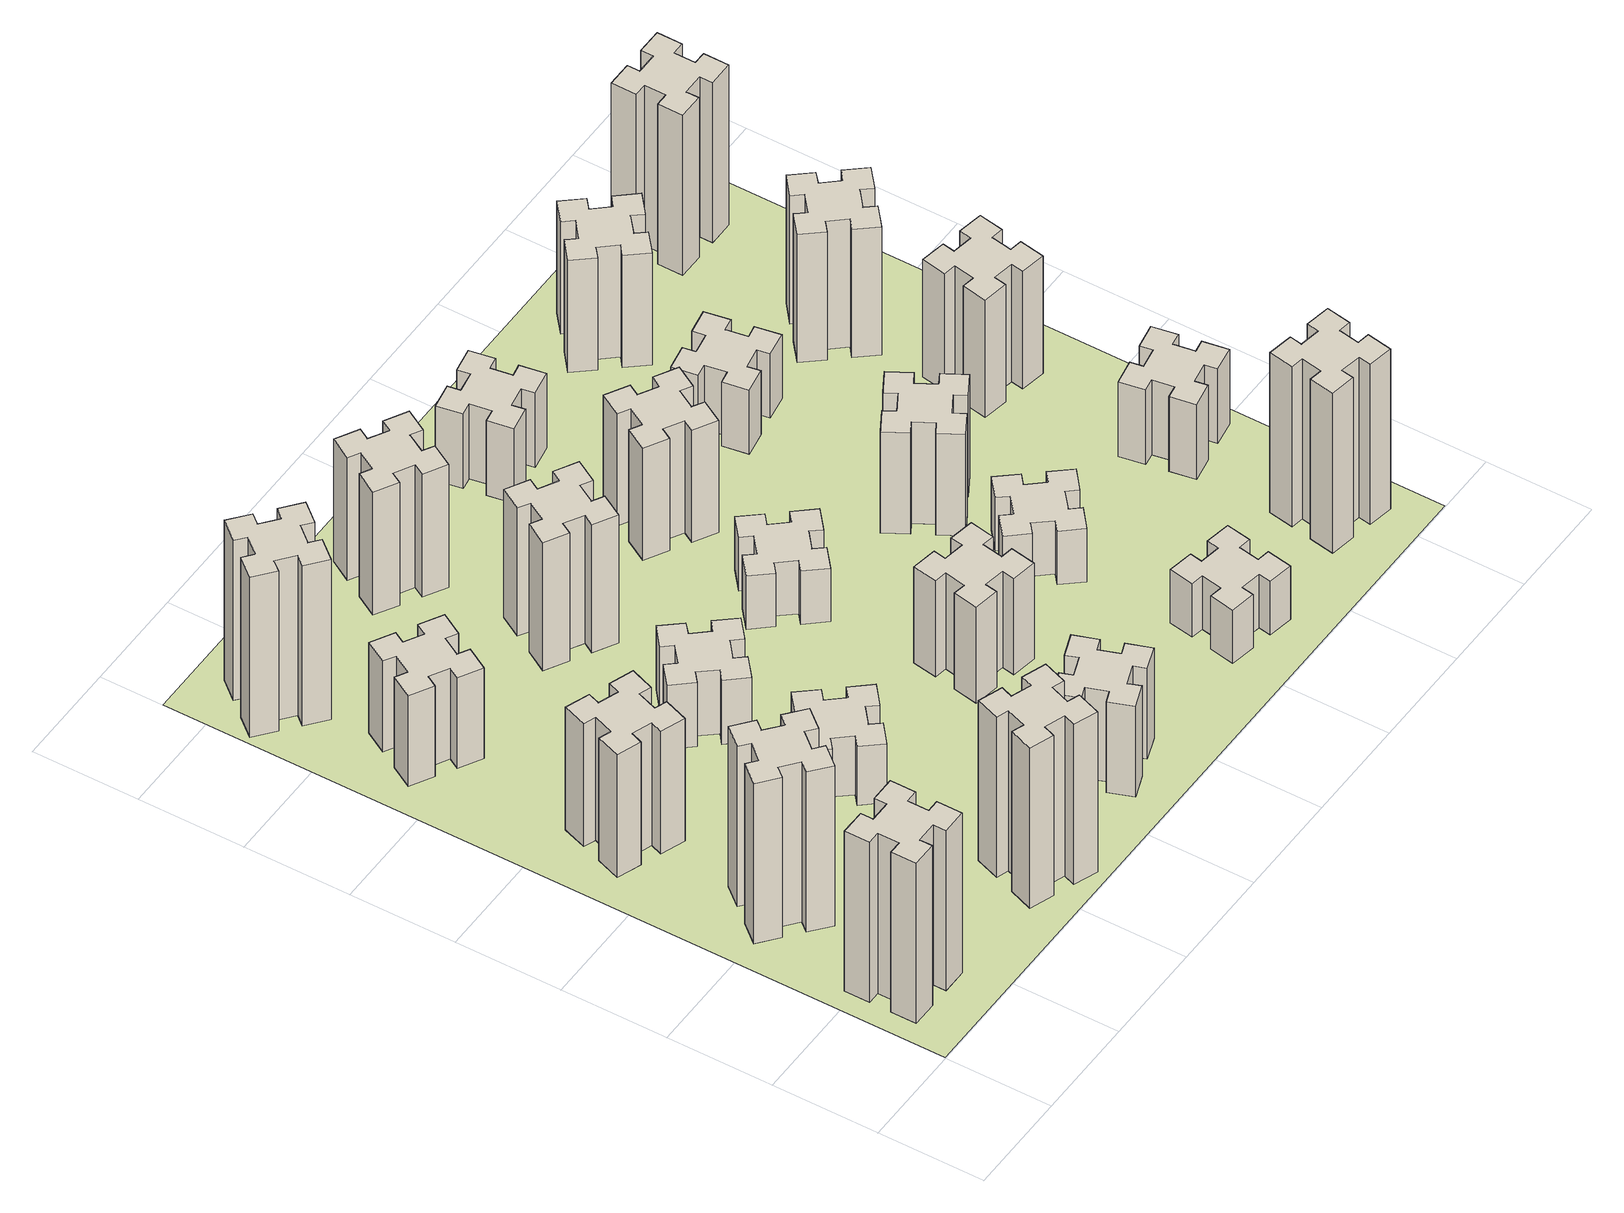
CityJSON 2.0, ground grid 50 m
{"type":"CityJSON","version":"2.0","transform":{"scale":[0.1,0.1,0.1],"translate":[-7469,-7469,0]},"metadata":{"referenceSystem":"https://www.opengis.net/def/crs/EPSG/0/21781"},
"CityObjects":{
"building1":{"type":"Building","attributes":{"class":"1000","function":"1000","usage":"1000","yearOfConstruction":2016,"roofType":"1000","measuredHeight":90,"storeysAboveGround":30,"storeysBelowGround":0},"geometry":[{"type":"Solid","lod":"1","boundaries":[[[[0,1,2,3,4,5,6,7,8,9,10,11,12,13,14,15,16,17,18,19]],[[17,16,20,21]],[[16,15,22,20]],[[15,14,23,22]],[[14,13,24,23]],[[13,12,25,24]],[[12,11,26,25]],[[11,10,27,26]],[[10,9,28,27]],[[9,8,29,28]],[[8,7,30,29]],[[7,6,31,30]],[[6,5,32,31]],[[5,4,33,32]],[[4,3,34,33]],[[3,2,35,34]],[[2,1,36,35]],[[1,0,37,36]],[[0,19,38,37]],[[19,18,39,38]],[[18,17,21,39]],[[24,25,26,27,28,29,30,31,32,33,34,35,36,37,38,39,21,20,22,23]]]]}]},
"building2":{"type":"Building","attributes":{"class":"1000","function":"1000","usage":"1000","yearOfConstruction":2016,"roofType":"1000","measuredHeight":90,"storeysAboveGround":30,"storeysBelowGround":0},"geometry":[{"type":"Solid","lod":"1","boundaries":[[[[40,41,42,43,44,45,46,47,48,49,50,51,52,53,54,55,56,57,58,59]],[[57,56,60,61]],[[56,55,62,60]],[[55,54,63,62]],[[54,53,64,63]],[[53,52,65,64]],[[52,51,66,65]],[[51,50,67,66]],[[50,49,68,67]],[[49,48,69,68]],[[48,47,70,69]],[[47,46,71,70]],[[46,45,72,71]],[[45,44,73,72]],[[44,43,74,73]],[[43,42,75,74]],[[42,41,76,75]],[[41,40,77,76]],[[40,59,78,77]],[[59,58,79,78]],[[58,57,61,79]],[[64,65,66,67,68,69,70,71,72,73,74,75,76,77,78,79,61,60,62,63]]]]}]},
"building3":{"type":"Building","attributes":{"class":"1000","function":"1000","usage":"1000","yearOfConstruction":2016,"roofType":"1000","measuredHeight":69,"storeysAboveGround":30,"storeysBelowGround":0},"geometry":[{"type":"Solid","lod":"1","boundaries":[[[[80,81,82,83,84,85,86,87,88,89,90,91,92,93,94,95,96,97,98,99]],[[97,96,100,101]],[[96,95,102,100]],[[95,94,103,102]],[[94,93,104,103]],[[93,92,105,104]],[[92,91,106,105]],[[91,90,107,106]],[[90,89,108,107]],[[89,88,109,108]],[[88,87,110,109]],[[87,86,111,110]],[[86,85,112,111]],[[85,84,113,112]],[[84,83,114,113]],[[83,82,115,114]],[[82,81,116,115]],[[81,80,117,116]],[[80,99,118,117]],[[99,98,119,118]],[[98,97,101,119]],[[104,105,106,107,108,109,110,111,112,113,114,115,116,117,118,119,101,100,102,103]]]]}]},
"building4":{"type":"Building","attributes":{"class":"1000","function":"1000","usage":"1000","yearOfConstruction":2016,"roofType":"1000","measuredHeight":51,"storeysAboveGround":30,"storeysBelowGround":0},"geometry":[{"type":"Solid","lod":"1","boundaries":[[[[120,121,122,123,124,125,126,127,128,129,130,131,132,133,134,135,136,137,138,139]],[[137,136,140,141]],[[136,135,142,140]],[[135,134,143,142]],[[134,133,144,143]],[[133,132,145,144]],[[132,131,146,145]],[[131,130,147,146]],[[130,129,148,147]],[[129,128,149,148]],[[128,127,150,149]],[[127,126,151,150]],[[126,125,152,151]],[[125,124,153,152]],[[124,123,154,153]],[[123,122,155,154]],[[122,121,156,155]],[[121,120,157,156]],[[120,139,158,157]],[[139,138,159,158]],[[138,137,141,159]],[[144,145,146,147,148,149,150,151,152,153,154,155,156,157,158,159,141,140,142,143]]]]}]},
"building5":{"type":"Building","attributes":{"class":"1000","function":"1000","usage":"1000","yearOfConstruction":2016,"roofType":"1000","measuredHeight":90,"storeysAboveGround":30,"storeysBelowGround":0},"geometry":[{"type":"Solid","lod":"1","boundaries":[[[[160,161,162,163,164,165,166,167,168,169,170,171,172,173,174,175,176,177,178,179]],[[177,176,180,181]],[[176,175,182,180]],[[175,174,183,182]],[[174,173,184,183]],[[173,172,185,184]],[[172,171,186,185]],[[171,170,187,186]],[[170,169,188,187]],[[169,168,189,188]],[[168,167,190,189]],[[167,166,191,190]],[[166,165,192,191]],[[165,164,193,192]],[[164,163,194,193]],[[163,162,195,194]],[[162,161,196,195]],[[161,160,197,196]],[[160,179,198,197]],[[179,178,199,198]],[[178,177,181,199]],[[184,185,186,187,188,189,190,191,192,193,194,195,196,197,198,199,181,180,182,183]]]]}]},
"building6":{"type":"Building","attributes":{"class":"1000","function":"1000","usage":"1000","yearOfConstruction":2016,"roofType":"1000","measuredHeight":90,"storeysAboveGround":30,"storeysBelowGround":0},"geometry":[{"type":"Solid","lod":"1","boundaries":[[[[200,201,202,203,204,205,206,207,208,209,210,211,212,213,214,215,216,217,218,219]],[[217,216,220,221]],[[216,215,222,220]],[[215,214,223,222]],[[214,213,224,223]],[[213,212,225,224]],[[212,211,226,225]],[[211,210,227,226]],[[210,209,228,227]],[[209,208,229,228]],[[208,207,230,229]],[[207,206,231,230]],[[206,205,232,231]],[[205,204,233,232]],[[204,203,234,233]],[[203,202,235,234]],[[202,201,236,235]],[[201,200,237,236]],[[200,219,238,237]],[[219,218,239,238]],[[218,217,221,239]],[[224,225,226,227,228,229,230,231,232,233,234,235,236,237,238,239,221,220,222,223]]]]}]},
"building7":{"type":"Building","attributes":{"class":"1000","function":"1000","usage":"1000","yearOfConstruction":2016,"roofType":"1000","measuredHeight":33,"storeysAboveGround":30,"storeysBelowGround":0},"geometry":[{"type":"Solid","lod":"1","boundaries":[[[[240,241,242,243,244,245,246,247,248,249,250,251,252,253,254,255,256,257,258,259]],[[257,256,260,261]],[[256,255,262,260]],[[255,254,263,262]],[[254,253,264,263]],[[253,252,265,264]],[[252,251,266,265]],[[251,250,267,266]],[[250,249,268,267]],[[249,248,269,268]],[[248,247,270,269]],[[247,246,271,270]],[[246,245,272,271]],[[245,244,273,272]],[[244,243,274,273]],[[243,242,275,274]],[[242,241,276,275]],[[241,240,277,276]],[[240,259,278,277]],[[259,258,279,278]],[[258,257,261,279]],[[264,265,266,267,268,269,270,271,272,273,274,275,276,277,278,279,261,260,262,263]]]]}]},
"building8":{"type":"Building","attributes":{"class":"1000","function":"1000","usage":"1000","yearOfConstruction":2016,"roofType":"1000","measuredHeight":36,"storeysAboveGround":30,"storeysBelowGround":0},"geometry":[{"type":"Solid","lod":"1","boundaries":[[[[280,281,282,283,284,285,286,287,288,289,290,291,292,293,294,295,296,297,298,299]],[[297,296,300,301]],[[296,295,302,300]],[[295,294,303,302]],[[294,293,304,303]],[[293,292,305,304]],[[292,291,306,305]],[[291,290,307,306]],[[290,289,308,307]],[[289,288,309,308]],[[288,287,310,309]],[[287,286,311,310]],[[286,285,312,311]],[[285,284,313,312]],[[284,283,314,313]],[[283,282,315,314]],[[282,281,316,315]],[[281,280,317,316]],[[280,299,318,317]],[[299,298,319,318]],[[298,297,301,319]],[[304,305,306,307,308,309,310,311,312,313,314,315,316,317,318,319,301,300,302,303]]]]}]},
"building9":{"type":"Building","attributes":{"class":"1000","function":"1000","usage":"1000","yearOfConstruction":2016,"roofType":"1000","measuredHeight":51,"storeysAboveGround":30,"storeysBelowGround":0},"geometry":[{"type":"Solid","lod":"1","boundaries":[[[[320,321,322,323,324,325,326,327,328,329,330,331,332,333,334,335,336,337,338,339]],[[337,336,340,341]],[[336,335,342,340]],[[335,334,343,342]],[[334,333,344,343]],[[333,332,345,344]],[[332,331,346,345]],[[331,330,347,346]],[[330,329,348,347]],[[329,328,349,348]],[[328,327,350,349]],[[327,326,351,350]],[[326,325,352,351]],[[325,324,353,352]],[[324,323,354,353]],[[323,322,355,354]],[[322,321,356,355]],[[321,320,357,356]],[[320,339,358,357]],[[339,338,359,358]],[[338,337,341,359]],[[344,345,346,347,348,349,350,351,352,353,354,355,356,357,358,359,341,340,342,343]]]]}]},
"building10":{"type":"Building","attributes":{"class":"1000","function":"1000","usage":"1000","yearOfConstruction":2016,"roofType":"1000","measuredHeight":72,"storeysAboveGround":30,"storeysBelowGround":0},"geometry":[{"type":"Solid","lod":"1","boundaries":[[[[360,361,362,363,364,365,366,367,368,369,370,371,372,373,374,375,376,377,378,379]],[[377,376,380,381]],[[376,375,382,380]],[[375,374,383,382]],[[374,373,384,383]],[[373,372,385,384]],[[372,371,386,385]],[[371,370,387,386]],[[370,369,388,387]],[[369,368,389,388]],[[368,367,390,389]],[[367,366,391,390]],[[366,365,392,391]],[[365,364,393,392]],[[364,363,394,393]],[[363,362,395,394]],[[362,361,396,395]],[[361,360,397,396]],[[360,379,398,397]],[[379,378,399,398]],[[378,377,381,399]],[[384,385,386,387,388,389,390,391,392,393,394,395,396,397,398,399,381,380,382,383]]]]}]},
"building11":{"type":"Building","attributes":{"class":"1000","function":"1000","usage":"1000","yearOfConstruction":2016,"roofType":"1000","measuredHeight":69,"storeysAboveGround":30,"storeysBelowGround":0},"geometry":[{"type":"Solid","lod":"1","boundaries":[[[[400,401,402,403,404,405,406,407,408,409,410,411,412,413,414,415,416,417,418,419]],[[417,416,420,421]],[[416,415,422,420]],[[415,414,423,422]],[[414,413,424,423]],[[413,412,425,424]],[[412,411,426,425]],[[411,410,427,426]],[[410,409,428,427]],[[409,408,429,428]],[[408,407,430,429]],[[407,406,431,430]],[[406,405,432,431]],[[405,404,433,432]],[[404,403,434,433]],[[403,402,435,434]],[[402,401,436,435]],[[401,400,437,436]],[[400,419,438,437]],[[419,418,439,438]],[[418,417,421,439]],[[424,425,426,427,428,429,430,431,432,433,434,435,436,437,438,439,421,420,422,423]]]]}]},
"building12":{"type":"Building","attributes":{"class":"1000","function":"1000","usage":"1000","yearOfConstruction":2016,"roofType":"1000","measuredHeight":54,"storeysAboveGround":30,"storeysBelowGround":0},"geometry":[{"type":"Solid","lod":"1","boundaries":[[[[440,441,442,443,444,445,446,447,448,449,450,451,452,453,454,455,456,457,458,459]],[[457,456,460,461]],[[456,455,462,460]],[[455,454,463,462]],[[454,453,464,463]],[[453,452,465,464]],[[452,451,466,465]],[[451,450,467,466]],[[450,449,468,467]],[[449,448,469,468]],[[448,447,470,469]],[[447,446,471,470]],[[446,445,472,471]],[[445,444,473,472]],[[444,443,474,473]],[[443,442,475,474]],[[442,441,476,475]],[[441,440,477,476]],[[440,459,478,477]],[[459,458,479,478]],[[458,457,461,479]],[[464,465,466,467,468,469,470,471,472,473,474,475,476,477,478,479,461,460,462,463]]]]}]},
"building13":{"type":"Building","attributes":{"class":"1000","function":"1000","usage":"1000","yearOfConstruction":2016,"roofType":"1000","measuredHeight":30,"storeysAboveGround":30,"storeysBelowGround":0},"geometry":[{"type":"Solid","lod":"1","boundaries":[[[[480,481,482,483,484,485,486,487,488,489,490,491,492,493,494,495,496,497,498,499]],[[497,496,500,501]],[[496,495,502,500]],[[495,494,503,502]],[[494,493,504,503]],[[493,492,505,504]],[[492,491,506,505]],[[491,490,507,506]],[[490,489,508,507]],[[489,488,509,508]],[[488,487,510,509]],[[487,486,511,510]],[[486,485,512,511]],[[485,484,513,512]],[[484,483,514,513]],[[483,482,515,514]],[[482,481,516,515]],[[481,480,517,516]],[[480,499,518,517]],[[499,498,519,518]],[[498,497,501,519]],[[504,505,506,507,508,509,510,511,512,513,514,515,516,517,518,519,501,500,502,503]]]]}]},
"building14":{"type":"Building","attributes":{"class":"1000","function":"1000","usage":"1000","yearOfConstruction":2016,"roofType":"1000","measuredHeight":63,"storeysAboveGround":30,"storeysBelowGround":0},"geometry":[{"type":"Solid","lod":"1","boundaries":[[[[520,521,522,523,524,525,526,527,528,529,530,531,532,533,534,535,536,537,538,539]],[[537,536,540,541]],[[536,535,542,540]],[[535,534,543,542]],[[534,533,544,543]],[[533,532,545,544]],[[532,531,546,545]],[[531,530,547,546]],[[530,529,548,547]],[[529,528,549,548]],[[528,527,550,549]],[[527,526,551,550]],[[526,525,552,551]],[[525,524,553,552]],[[524,523,554,553]],[[523,522,555,554]],[[522,521,556,555]],[[521,520,557,556]],[[520,539,558,557]],[[539,538,559,558]],[[538,537,541,559]],[[544,545,546,547,548,549,550,551,552,553,554,555,556,557,558,559,541,540,542,543]]]]}]},
"building15":{"type":"Building","attributes":{"class":"1000","function":"1000","usage":"1000","yearOfConstruction":2016,"roofType":"1000","measuredHeight":30,"storeysAboveGround":30,"storeysBelowGround":0},"geometry":[{"type":"Solid","lod":"1","boundaries":[[[[560,561,562,563,564,565,566,567,568,569,570,571,572,573,574,575,576,577,578,579]],[[577,576,580,581]],[[576,575,582,580]],[[575,574,583,582]],[[574,573,584,583]],[[573,572,585,584]],[[572,571,586,585]],[[571,570,587,586]],[[570,569,588,587]],[[569,568,589,588]],[[568,567,590,589]],[[567,566,591,590]],[[566,565,592,591]],[[565,564,593,592]],[[564,563,594,593]],[[563,562,595,594]],[[562,561,596,595]],[[561,560,597,596]],[[560,579,598,597]],[[579,578,599,598]],[[578,577,581,599]],[[584,585,586,587,588,589,590,591,592,593,594,595,596,597,598,599,581,580,582,583]]]]}]},
"building16":{"type":"Building","attributes":{"class":"1000","function":"1000","usage":"1000","yearOfConstruction":2016,"roofType":"1000","measuredHeight":42,"storeysAboveGround":30,"storeysBelowGround":0},"geometry":[{"type":"Solid","lod":"1","boundaries":[[[[600,601,602,603,604,605,606,607,608,609,610,611,612,613,614,615,616,617,618,619]],[[617,616,620,621]],[[616,615,622,620]],[[615,614,623,622]],[[614,613,624,623]],[[613,612,625,624]],[[612,611,626,625]],[[611,610,627,626]],[[610,609,628,627]],[[609,608,629,628]],[[608,607,630,629]],[[607,606,631,630]],[[606,605,632,631]],[[605,604,633,632]],[[604,603,634,633]],[[603,602,635,634]],[[602,601,636,635]],[[601,600,637,636]],[[600,619,638,637]],[[619,618,639,638]],[[618,617,621,639]],[[624,625,626,627,628,629,630,631,632,633,634,635,636,637,638,639,621,620,622,623]]]]}]},
"building17":{"type":"Building","attributes":{"class":"1000","function":"1000","usage":"1000","yearOfConstruction":2016,"roofType":"1000","measuredHeight":30,"storeysAboveGround":30,"storeysBelowGround":0},"geometry":[{"type":"Solid","lod":"1","boundaries":[[[[640,641,642,643,644,645,646,647,648,649,650,651,652,653,654,655,656,657,658,659]],[[657,656,660,661]],[[656,655,662,660]],[[655,654,663,662]],[[654,653,664,663]],[[653,652,665,664]],[[652,651,666,665]],[[651,650,667,666]],[[650,649,668,667]],[[649,648,669,668]],[[648,647,670,669]],[[647,646,671,670]],[[646,645,672,671]],[[645,644,673,672]],[[644,643,674,673]],[[643,642,675,674]],[[642,641,676,675]],[[641,640,677,676]],[[640,659,678,677]],[[659,658,679,678]],[[658,657,661,679]],[[664,665,666,667,668,669,670,671,672,673,674,675,676,677,678,679,661,660,662,663]]]]}]},
"building18":{"type":"Building","attributes":{"class":"1000","function":"1000","usage":"1000","yearOfConstruction":2016,"roofType":"1000","measuredHeight":57,"storeysAboveGround":30,"storeysBelowGround":0},"geometry":[{"type":"Solid","lod":"1","boundaries":[[[[680,681,682,683,684,685,686,687,688,689,690,691,692,693,694,695,696,697,698,699]],[[697,696,700,701]],[[696,695,702,700]],[[695,694,703,702]],[[694,693,704,703]],[[693,692,705,704]],[[692,691,706,705]],[[691,690,707,706]],[[690,689,708,707]],[[689,688,709,708]],[[688,687,710,709]],[[687,686,711,710]],[[686,685,712,711]],[[685,684,713,712]],[[684,683,714,713]],[[683,682,715,714]],[[682,681,716,715]],[[681,680,717,716]],[[680,699,718,717]],[[699,698,719,718]],[[698,697,701,719]],[[704,705,706,707,708,709,710,711,712,713,714,715,716,717,718,719,701,700,702,703]]]]}]},
"building19":{"type":"Building","attributes":{"class":"1000","function":"1000","usage":"1000","yearOfConstruction":2016,"roofType":"1000","measuredHeight":36,"storeysAboveGround":30,"storeysBelowGround":0},"geometry":[{"type":"Solid","lod":"1","boundaries":[[[[720,721,722,723,724,725,726,727,728,729,730,731,732,733,734,735,736,737,738,739]],[[737,736,740,741]],[[736,735,742,740]],[[735,734,743,742]],[[734,733,744,743]],[[733,732,745,744]],[[732,731,746,745]],[[731,730,747,746]],[[730,729,748,747]],[[729,728,749,748]],[[728,727,750,749]],[[727,726,751,750]],[[726,725,752,751]],[[725,724,753,752]],[[724,723,754,753]],[[723,722,755,754]],[[722,721,756,755]],[[721,720,757,756]],[[720,739,758,757]],[[739,738,759,758]],[[738,737,741,759]],[[744,745,746,747,748,749,750,751,752,753,754,755,756,757,758,759,741,740,742,743]]]]}]},
"building20":{"type":"Building","attributes":{"class":"1000","function":"1000","usage":"1000","yearOfConstruction":2016,"roofType":"1000","measuredHeight":90,"storeysAboveGround":30,"storeysBelowGround":0},"geometry":[{"type":"Solid","lod":"1","boundaries":[[[[760,761,762,763,764,765,766,767,768,769,770,771,772,773,774,775,776,777,778,779]],[[777,776,780,781]],[[776,775,782,780]],[[775,774,783,782]],[[774,773,784,783]],[[773,772,785,784]],[[772,771,786,785]],[[771,770,787,786]],[[770,769,788,787]],[[769,768,789,788]],[[768,767,790,789]],[[767,766,791,790]],[[766,765,792,791]],[[765,764,793,792]],[[764,763,794,793]],[[763,762,795,794]],[[762,761,796,795]],[[761,760,797,796]],[[760,779,798,797]],[[779,778,799,798]],[[778,777,781,799]],[[784,785,786,787,788,789,790,791,792,793,794,795,796,797,798,799,781,780,782,783]]]]}]},
"building21":{"type":"Building","attributes":{"class":"1000","function":"1000","usage":"1000","yearOfConstruction":2016,"roofType":"1000","measuredHeight":63,"storeysAboveGround":30,"storeysBelowGround":0},"geometry":[{"type":"Solid","lod":"1","boundaries":[[[[800,801,802,803,804,805,806,807,808,809,810,811,812,813,814,815,816,817,818,819]],[[817,816,820,821]],[[816,815,822,820]],[[815,814,823,822]],[[814,813,824,823]],[[813,812,825,824]],[[812,811,826,825]],[[811,810,827,826]],[[810,809,828,827]],[[809,808,829,828]],[[808,807,830,829]],[[807,806,831,830]],[[806,805,832,831]],[[805,804,833,832]],[[804,803,834,833]],[[803,802,835,834]],[[802,801,836,835]],[[801,800,837,836]],[[800,819,838,837]],[[819,818,839,838]],[[818,817,821,839]],[[824,825,826,827,828,829,830,831,832,833,834,835,836,837,838,839,821,820,822,823]]]]}]},
"building22":{"type":"Building","attributes":{"class":"1000","function":"1000","usage":"1000","yearOfConstruction":2016,"roofType":"1000","measuredHeight":42,"storeysAboveGround":30,"storeysBelowGround":0},"geometry":[{"type":"Solid","lod":"1","boundaries":[[[[840,841,842,843,844,845,846,847,848,849,850,851,852,853,854,855,856,857,858,859]],[[857,856,860,861]],[[856,855,862,860]],[[855,854,863,862]],[[854,853,864,863]],[[853,852,865,864]],[[852,851,866,865]],[[851,850,867,866]],[[850,849,868,867]],[[849,848,869,868]],[[848,847,870,869]],[[847,846,871,870]],[[846,845,872,871]],[[845,844,873,872]],[[844,843,874,873]],[[843,842,875,874]],[[842,841,876,875]],[[841,840,877,876]],[[840,859,878,877]],[[859,858,879,878]],[[858,857,861,879]],[[864,865,866,867,868,869,870,871,872,873,874,875,876,877,878,879,861,860,862,863]]]]}]},
"building23":{"type":"Building","attributes":{"class":"1000","function":"1000","usage":"1000","yearOfConstruction":2016,"roofType":"1000","measuredHeight":66,"storeysAboveGround":30,"storeysBelowGround":0},"geometry":[{"type":"Solid","lod":"1","boundaries":[[[[880,881,882,883,884,885,886,887,888,889,890,891,892,893,894,895,896,897,898,899]],[[897,896,900,901]],[[896,895,902,900]],[[895,894,903,902]],[[894,893,904,903]],[[893,892,905,904]],[[892,891,906,905]],[[891,890,907,906]],[[890,889,908,907]],[[889,888,909,908]],[[888,887,910,909]],[[887,886,911,910]],[[886,885,912,911]],[[885,884,913,912]],[[884,883,914,913]],[[883,882,915,914]],[[882,881,916,915]],[[881,880,917,916]],[[880,899,918,917]],[[899,898,919,918]],[[898,897,901,919]],[[904,905,906,907,908,909,910,911,912,913,914,915,916,917,918,919,901,900,902,903]]]]}]},
"building24":{"type":"Building","attributes":{"class":"1000","function":"1000","usage":"1000","yearOfConstruction":2016,"roofType":"1000","measuredHeight":72,"storeysAboveGround":30,"storeysBelowGround":0},"geometry":[{"type":"Solid","lod":"1","boundaries":[[[[920,921,922,923,924,925,926,927,928,929,930,931,932,933,934,935,936,937,938,939]],[[937,936,940,941]],[[936,935,942,940]],[[935,934,943,942]],[[934,933,944,943]],[[933,932,945,944]],[[932,931,946,945]],[[931,930,947,946]],[[930,929,948,947]],[[929,928,949,948]],[[928,927,950,949]],[[927,926,951,950]],[[926,925,952,951]],[[925,924,953,952]],[[924,923,954,953]],[[923,922,955,954]],[[922,921,956,955]],[[921,920,957,956]],[[920,939,958,957]],[[939,938,959,958]],[[938,937,941,959]],[[944,945,946,947,948,949,950,951,952,953,954,955,956,957,958,959,941,940,942,943]]]]}]},
"building25":{"type":"Building","attributes":{"class":"1000","function":"1000","usage":"1000","yearOfConstruction":2016,"roofType":"1000","measuredHeight":90,"storeysAboveGround":30,"storeysBelowGround":0},"geometry":[{"type":"Solid","lod":"1","boundaries":[[[[960,961,962,963,964,965,966,967,968,969,970,971,972,973,974,975,976,977,978,979]],[[977,976,980,981]],[[976,975,982,980]],[[975,974,983,982]],[[974,973,984,983]],[[973,972,985,984]],[[972,971,986,985]],[[971,970,987,986]],[[970,969,988,987]],[[969,968,989,988]],[[968,967,990,989]],[[967,966,991,990]],[[966,965,992,991]],[[965,964,993,992]],[[964,963,994,993]],[[963,962,995,994]],[[962,961,996,995]],[[961,960,997,996]],[[960,979,998,997]],[[979,978,999,998]],[[978,977,981,999]],[[984,985,986,987,988,989,990,991,992,993,994,995,996,997,998,999,981,980,982,983]]]]}]},
"landuse1":{"type":"LandUse","attributes":{"name":"plot1","function":"1010"},"geometry":[{"type":"MultiSurface","lod":"1","boundaries":[[[1000,1001,1002,1003]]]}]}
},
"vertices":[
[165,425,0],[165,325,0],[105,325,0],[105,205,0],[225,205,0],[225,265,0],[325,265,0],[325,205,0],[445,205,0],[445,325,0],[385,325,0],[385,425,0],[445,425,0],[445,545,0],[325,545,0],[325,485,0],[225,485,0],[225,545,0],[105,545,0],[105,425,0],[225,485,900],[225,545,900],[325,485,900],[325,545,900],[445,545,900],[445,425,900],[385,425,900],[385,325,900],[445,325,900],[445,205,900],[325,205,900],[325,265,900],[225,265,900],[225,205,900],[105,205,900],[105,325,900],[165,325,900],[165,425,900],[105,425,900],[105,545,900],
[484,1067,0],[408,1132,0],[446,1178,0],[354,1255,0],[277,1163,0],[323,1124,0],[259,1048,0],[213,1086,0],[136,994,0],[228,917,0],[266,963,0],[343,899,0],[304,853,0],[396,776,0],[473,868,0],[427,906,0],[492,983,0],[538,944,0],[615,1036,0],[523,1113,0],[492,983,900],[538,944,900],[427,906,900],[473,868,900],[396,776,900],[304,853,900],[343,899,900],[266,963,900],[228,917,900],[136,994,900],[213,1086,900],[259,1048,900],[323,1124,900],[277,1163,900],[354,1255,900],[446,1178,900],[408,1132,900],[484,1067,900],[523,1113,900],[615,1036,900],
[291,1669,0],[385,1635,0],[364,1579,0],[477,1537,0],[518,1650,0],[462,1671,0],[496,1765,0],[552,1744,0],[593,1857,0],[480,1898,0],[460,1842,0],[366,1876,0],[387,1932,0],[274,1973,0],[233,1860,0],[289,1840,0],[255,1746,0],[199,1767,0],[157,1654,0],[270,1613,0],[255,1746,690],[199,1767,690],[289,1840,690],[233,1860,690],[274,1973,690],[387,1932,690],[366,1876,690],[460,1842,690],[480,1898,690],[593,1857,690],[552,1744,690],[496,1765,690],[462,1671,690],[518,1650,690],[477,1537,690],[364,1579,690],[385,1635,690],[291,1669,690],[270,1613,690],[157,1654,690],
[446,2597,0],[496,2684,0],[548,2654,0],[608,2758,0],[504,2818,0],[474,2766,0],[387,2816,0],[417,2868,0],[313,2928,0],[253,2824,0],[305,2794,0],[255,2707,0],[203,2737,0],[143,2633,0],[247,2573,0],[277,2625,0],[364,2575,0],[334,2523,0],[438,2463,0],[498,2567,0],[364,2575,510],[334,2523,510],[277,2625,510],[247,2573,510],[143,2633,510],[203,2737,510],[255,2707,510],[305,2794,510],[253,2824,510],[313,2928,510],[417,2868,510],[387,2816,510],[474,2766,510],[504,2818,510],[608,2758,510],[548,2654,510],[496,2684,510],[446,2597,510],[498,2567,510],[438,2463,510],
[1029,360,0],[995,266,0],[939,287,0],[897,174,0],[1010,133,0],[1031,189,0],[1125,155,0],[1104,99,0],[1217,57,0],[1258,170,0],[1202,191,0],[1236,285,0],[1292,264,0],[1333,377,0],[1220,418,0],[1200,362,0],[1106,396,0],[1127,452,0],[1014,493,0],[973,380,0],[1106,396,900],[1127,452,900],[1200,362,900],[1220,418,900],[1333,377,900],[1292,264,900],[1236,285,900],[1202,191,900],[1258,170,900],[1217,57,900],[1104,99,900],[1125,155,900],[1031,189,900],[1010,133,900],[897,174,900],[939,287,900],[995,266,900],[1029,360,900],[973,380,900],[1014,493,900],
[384,3387,0],[308,3452,0],[346,3498,0],[254,3575,0],[177,3483,0],[223,3444,0],[159,3368,0],[113,3406,0],[36,3314,0],[128,3237,0],[166,3283,0],[243,3219,0],[204,3173,0],[296,3096,0],[373,3188,0],[327,3226,0],[392,3303,0],[438,3264,0],[515,3356,0],[423,3433,0],[392,3303,900],[438,3264,900],[327,3226,900],[373,3188,900],[296,3096,900],[204,3173,900],[243,3219,900],[166,3283,900],[128,3237,900],[36,3314,900],[113,3406,900],[159,3368,900],[223,3444,900],[177,3483,900],[254,3575,900],[346,3498,900],[308,3452,900],[384,3387,900],[423,3433,900],[515,3356,900],
[1083,1332,0],[1006,1267,0],[968,1313,0],[876,1236,0],[953,1144,0],[999,1183,0],[1063,1106,0],[1017,1068,0],[1094,976,0],[1186,1053,0],[1148,1099,0],[1224,1163,0],[1263,1117,0],[1355,1194,0],[1278,1286,0],[1232,1248,0],[1167,1324,0],[1213,1363,0],[1136,1455,0],[1044,1378,0],[1167,1324,330],[1213,1363,330],[1232,1248,330],[1278,1286,330],[1355,1194,330],[1263,1117,330],[1224,1163,330],[1148,1099,330],[1186,1053,330],[1094,976,330],[1017,1068,330],[1063,1106,330],[999,1183,330],[953,1144,330],[876,1236,330],[968,1313,330],[1006,1267,330],[1083,1332,330],[1044,1378,330],[1136,1455,330],
[1083,1972,0],[1006,1907,0],[968,1953,0],[876,1876,0],[953,1784,0],[999,1823,0],[1063,1746,0],[1017,1708,0],[1094,1616,0],[1186,1693,0],[1148,1739,0],[1224,1803,0],[1263,1757,0],[1355,1834,0],[1278,1926,0],[1232,1888,0],[1167,1964,0],[1213,2003,0],[1136,2095,0],[1044,2018,0],[1167,1964,360],[1213,2003,360],[1232,1888,360],[1278,1926,360],[1355,1834,360],[1263,1757,360],[1224,1803,360],[1148,1739,360],[1186,1693,360],[1094,1616,360],[1017,1708,360],[1063,1746,360],[999,1823,360],[953,1784,360],[876,1876,360],[968,1953,360],[1006,1907,360],[1083,1972,360],[1044,2018,360],[1136,2095,360],
[1765,496,0],[1671,462,0],[1650,518,0],[1537,477,0],[1579,364,0],[1635,385,0],[1669,291,0],[1613,270,0],[1654,157,0],[1767,199,0],[1746,255,0],[1840,289,0],[1860,233,0],[1973,274,0],[1932,387,0],[1876,366,0],[1842,460,0],[1898,480,0],[1857,593,0],[1744,552,0],[1842,460,510],[1898,480,510],[1876,366,510],[1932,387,510],[1973,274,510],[1860,233,510],[1840,289,510],[1746,255,510],[1767,199,510],[1654,157,510],[1613,270,510],[1669,291,510],[1635,385,510],[1579,364,510],[1537,477,510],[1650,518,510],[1671,462,510],[1765,496,510],[1744,552,510],[1857,593,510],
[1314,2666,0],[1227,2716,0],[1257,2768,0],[1153,2828,0],[1093,2724,0],[1145,2694,0],[1095,2607,0],[1043,2637,0],[983,2533,0],[1087,2473,0],[1117,2525,0],[1204,2475,0],[1174,2423,0],[1278,2363,0],[1338,2467,0],[1286,2497,0],[1336,2584,0],[1388,2554,0],[1448,2658,0],[1344,2718,0],[1336,2584,720],[1388,2554,720],[1286,2497,720],[1338,2467,720],[1278,2363,720],[1174,2423,720],[1204,2475,720],[1117,2525,720],[1087,2473,720],[983,2533,720],[1043,2637,720],[1095,2607,720],[1145,2694,720],[1093,2724,720],[1153,2828,720],[1257,2768,720],[1227,2716,720],[1314,2666,720],[1344,2718,720],[1448,2658,720],
[1214,3406,0],[1127,3456,0],[1157,3508,0],[1053,3568,0],[993,3464,0],[1045,3434,0],[995,3347,0],[943,3377,0],[883,3273,0],[987,3213,0],[1017,3265,0],[1104,3215,0],[1074,3163,0],[1178,3103,0],[1238,3207,0],[1186,3237,0],[1236,3324,0],[1288,3294,0],[1348,3398,0],[1244,3458,0],[1236,3324,690],[1288,3294,690],[1186,3237,690],[1238,3207,690],[1178,3103,690],[1074,3163,690],[1104,3215,690],[1017,3265,690],[987,3213,690],[883,3273,690],[943,3377,690],[995,3347,690],[1045,3434,690],[993,3464,690],[1053,3568,690],[1157,3508,690],[1127,3456,690],[1214,3406,690],[1244,3458,690],[1348,3398,690],
[2055,1047,0],[2072,1145,0],[2131,1135,0],[2152,1253,0],[2034,1274,0],[2024,1215,0],[1925,1232,0],[1936,1291,0],[1817,1312,0],[1797,1194,0],[1856,1184,0],[1838,1085,0],[1779,1096,0],[1758,977,0],[1877,957,0],[1887,1016,0],[1985,998,0],[1975,939,0],[2093,918,0],[2114,1037,0],[1985,998,540],[1975,939,540],[1887,1016,540],[1877,957,540],[1758,977,540],[1779,1096,540],[1838,1085,540],[1856,1184,540],[1797,1194,540],[1817,1312,540],[1936,1291,540],[1925,1232,540],[2024,1215,540],[2034,1274,540],[2152,1253,540],[2131,1135,540],[2072,1145,540],[2055,1047,540],[2114,1037,540],[2093,918,540],
[1972,1988,0],[1907,2064,0],[1953,2103,0],[1876,2195,0],[1784,2118,0],[1823,2072,0],[1746,2007,0],[1708,2053,0],[1616,1976,0],[1693,1884,0],[1739,1923,0],[1803,1846,0],[1757,1808,0],[1834,1716,0],[1926,1793,0],[1888,1839,0],[1964,1903,0],[2003,1857,0],[2095,1934,0],[2018,2026,0],[1964,1903,300],[2003,1857,300],[1888,1839,300],[1926,1793,300],[1834,1716,300],[1757,1808,300],[1803,1846,300],[1739,1923,300],[1693,1884,300],[1616,1976,300],[1708,2053,300],[1746,2007,300],[1823,2072,300],[1784,2118,300],[1876,2195,300],[1953,2103,300],[1907,2064,300],[1972,1988,300],[2018,2026,300],[2095,1934,300],
[2026,2497,0],[2076,2584,0],[2128,2554,0],[2188,2658,0],[2084,2718,0],[2054,2666,0],[1967,2716,0],[1997,2768,0],[1893,2828,0],[1833,2724,0],[1885,2694,0],[1835,2607,0],[1783,2637,0],[1723,2533,0],[1827,2473,0],[1857,2525,0],[1944,2475,0],[1914,2423,0],[2018,2363,0],[2078,2467,0],[1944,2475,630],[1914,2423,630],[1857,2525,630],[1827,2473,630],[1723,2533,630],[1783,2637,630],[1835,2607,630],[1885,2694,630],[1833,2724,630],[1893,2828,630],[1997,2768,630],[1967,2716,630],[2054,2666,630],[2084,2718,630],[2188,2658,630],[2128,2554,630],[2076,2584,630],[2026,2497,630],[2078,2467,630],[2018,2363,630],
[2596,444,0],[2578,345,0],[2519,356,0],[2498,237,0],[2617,217,0],[2627,276,0],[2725,258,0],[2715,199,0],[2833,178,0],[2854,297,0],[2795,307,0],[2812,405,0],[2871,395,0],[2892,513,0],[2774,534,0],[2764,475,0],[2665,492,0],[2676,551,0],[2557,572,0],[2537,454,0],[2665,492,300],[2676,551,300],[2764,475,300],[2774,534,300],[2892,513,300],[2871,395,300],[2812,405,300],[2795,307,300],[2854,297,300],[2833,178,300],[2715,199,300],[2725,258,300],[2627,276,300],[2617,217,300],[2498,237,300],[2519,356,300],[2578,345,300],[2596,444,300],[2537,454,300],[2557,572,300],
[1738,3365,0],[1756,3267,0],[1697,3257,0],[1717,3138,0],[1836,3159,0],[1825,3218,0],[1924,3236,0],[1934,3177,0],[2052,3197,0],[2031,3316,0],[1972,3305,0],[1955,3404,0],[2014,3414,0],[1993,3532,0],[1875,3511,0],[1885,3452,0],[1787,3435,0],[1777,3494,0],[1658,3473,0],[1679,3355,0],[1787,3435,420],[1777,3494,420],[1885,3452,420],[1875,3511,420],[1993,3532,420],[2014,3414,420],[1955,3404,420],[1972,3305,420],[2031,3316,420],[2052,3197,420],[1934,3177,420],[1924,3236,420],[1825,3218,420],[1836,3159,420],[1717,3138,420],[1697,3257,420],[1756,3267,420],[1738,3365,420],[1679,3355,420],[1658,3473,420],
[2628,1099,0],[2704,1163,0],[2743,1117,0],[2835,1194,0],[2758,1286,0],[2712,1248,0],[2647,1324,0],[2693,1363,0],[2616,1455,0],[2524,1378,0],[2563,1332,0],[2486,1267,0],[2448,1313,0],[2356,1236,0],[2433,1144,0],[2479,1183,0],[2543,1106,0],[2497,1068,0],[2574,976,0],[2666,1053,0],[2543,1106,300],[2497,1068,300],[2479,1183,300],[2433,1144,300],[2356,1236,300],[2448,1313,300],[2486,1267,300],[2563,1332,300],[2524,1378,300],[2616,1455,300],[2693,1363,300],[2647,1324,300],[2712,1248,300],[2758,1286,300],[2835,1194,300],[2743,1117,300],[2704,1163,300],[2628,1099,300],[2666,1053,300],[2574,976,300],
[2584,1876,0],[2497,1826,0],[2467,1878,0],[2363,1818,0],[2423,1714,0],[2475,1744,0],[2525,1657,0],[2473,1627,0],[2533,1523,0],[2637,1583,0],[2607,1635,0],[2694,1685,0],[2724,1633,0],[2828,1693,0],[2768,1797,0],[2716,1767,0],[2666,1854,0],[2718,1884,0],[2658,1988,0],[2554,1928,0],[2666,1854,570],[2718,1884,570],[2716,1767,570],[2768,1797,570],[2828,1693,570],[2724,1633,570],[2694,1685,570],[2607,1635,570],[2637,1583,570],[2533,1523,570],[2473,1627,570],[2525,1657,570],[2475,1744,570],[2423,1714,570],[2363,1818,570],[2467,1878,570],[2497,1826,570],[2584,1876,570],[2554,1928,570],[2658,1988,570],
[2625,2812,0],[2527,2795,0],[2517,2854,0],[2398,2833,0],[2419,2715,0],[2478,2725,0],[2496,2627,0],[2437,2617,0],[2457,2498,0],[2576,2519,0],[2565,2578,0],[2664,2596,0],[2674,2537,0],[2792,2557,0],[2771,2676,0],[2712,2665,0],[2695,2764,0],[2754,2774,0],[2733,2892,0],[2615,2871,0],[2695,2764,360],[2754,2774,360],[2712,2665,360],[2771,2676,360],[2792,2557,360],[2674,2537,360],[2664,2596,360],[2565,2578,360],[2576,2519,360],[2457,2498,360],[2437,2617,360],[2496,2627,360],[2478,2725,360],[2419,2715,360],[2398,2833,360],[2517,2854,360],[2527,2795,360],[2625,2812,360],[2615,2871,360],[2733,2892,360],
[3504,475,0],[3405,492,0],[3416,551,0],[3297,572,0],[3277,454,0],[3336,444,0],[3318,345,0],[3259,356,0],[3238,237,0],[3357,217,0],[3367,276,0],[3465,258,0],[3455,199,0],[3573,178,0],[3594,297,0],[3535,307,0],[3552,405,0],[3611,395,0],[3632,513,0],[3514,534,0],[3552,405,900],[3611,395,900],[3535,307,900],[3594,297,900],[3573,178,900],[3455,199,900],[3465,258,900],[3367,276,900],[3357,217,900],[3238,237,900],[3259,356,900],[3318,345,900],[3336,444,900],[3277,454,900],[3297,572,900],[3416,551,900],[3405,492,900],[3504,475,900],[3514,534,900],[3632,513,900],
[2812,3368,0],[2747,3444,0],[2793,3483,0],[2716,3575,0],[2624,3498,0],[2663,3452,0],[2586,3387,0],[2548,3433,0],[2456,3356,0],[2533,3264,0],[2579,3303,0],[2643,3226,0],[2597,3188,0],[2674,3096,0],[2766,3173,0],[2728,3219,0],[2804,3283,0],[2843,3237,0],[2935,3314,0],[2858,3406,0],[2804,3283,630],[2843,3237,630],[2728,3219,630],[2766,3173,630],[2674,3096,630],[2597,3188,630],[2643,3226,630],[2579,3303,630],[2533,3264,630],[2456,3356,630],[2548,3433,630],[2586,3387,630],[2663,3452,630],[2624,3498,630],[2716,3575,630],[2793,3483,630],[2747,3444,630],[2812,3368,630],[2858,3406,630],[2935,3314,630],
[3405,998,0],[3504,1016,0],[3514,957,0],[3632,977,0],[3611,1096,0],[3552,1085,0],[3535,1184,0],[3594,1194,0],[3573,1312,0],[3455,1291,0],[3465,1232,0],[3367,1215,0],[3357,1274,0],[3238,1253,0],[3259,1135,0],[3318,1145,0],[3336,1047,0],[3277,1037,0],[3297,918,0],[3416,939,0],[3336,1047,420],[3277,1037,420],[3318,1145,420],[3259,1135,420],[3238,1253,420],[3357,1274,420],[3367,1215,420],[3465,1232,420],[3455,1291,420],[3573,1312,420],[3594,1194,420],[3535,1184,420],[3552,1085,420],[3611,1096,420],[3632,977,420],[3514,957,420],[3504,1016,420],[3405,998,420],[3416,939,420],[3297,918,420],
[3267,1856,0],[3365,1838,0],[3355,1779,0],[3473,1758,0],[3494,1877,0],[3435,1887,0],[3452,1985,0],[3511,1975,0],[3532,2093,0],[3414,2114,0],[3404,2055,0],[3305,2072,0],[3316,2131,0],[3197,2152,0],[3177,2034,0],[3236,2024,0],[3218,1925,0],[3159,1936,0],[3138,1817,0],[3257,1797,0],[3218,1925,660],[3159,1936,660],[3236,2024,660],[3177,2034,660],[3197,2152,660],[3316,2131,660],[3305,2072,660],[3404,2055,660],[3414,2114,660],[3532,2093,660],[3511,1975,660],[3452,1985,660],[3435,1887,660],[3494,1877,660],[3473,1758,660],[3355,1779,660],[3365,1838,660],[3267,1856,660],[3257,1797,660],[3138,1817,660],
[3119,2563,0],[3183,2486,0],[3137,2448,0],[3214,2356,0],[3306,2433,0],[3268,2479,0],[3344,2543,0],[3383,2497,0],[3475,2574,0],[3398,2666,0],[3352,2628,0],[3287,2704,0],[3333,2743,0],[3256,2835,0],[3164,2758,0],[3203,2712,0],[3126,2647,0],[3088,2693,0],[2996,2616,0],[3073,2524,0],[3126,2647,720],[3088,2693,720],[3203,2712,720],[3164,2758,720],[3256,2835,720],[3333,2743,720],[3287,2704,720],[3352,2628,720],[3398,2666,720],[3475,2574,720],[3383,2497,720],[3344,2543,720],[3268,2479,720],[3306,2433,720],[3214,2356,720],[3137,2448,720],[3183,2486,720],[3119,2563,720],[3073,2524,720],[2996,2616,720],
[3285,3325,0],[3385,3325,0],[3385,3265,0],[3505,3265,0],[3505,3385,0],[3445,3385,0],[3445,3485,0],[3505,3485,0],[3505,3605,0],[3385,3605,0],[3385,3545,0],[3285,3545,0],[3285,3605,0],[3165,3605,0],[3165,3485,0],[3225,3485,0],[3225,3385,0],[3165,3385,0],[3165,3265,0],[3285,3265,0],[3225,3385,900],[3165,3385,900],[3225,3485,900],[3165,3485,900],[3165,3605,900],[3285,3605,900],[3285,3545,900],[3385,3545,900],[3385,3605,900],[3505,3605,900],[3505,3485,900],[3445,3485,900],[3445,3385,900],[3505,3385,900],[3505,3265,900],[3385,3265,900],[3385,3325,900],[3285,3325,900],[3285,3265,900],[3165,3265,900],
[5,3705,0],[3705,3705,0],[3705,5,0],[5,5,0]
]}
